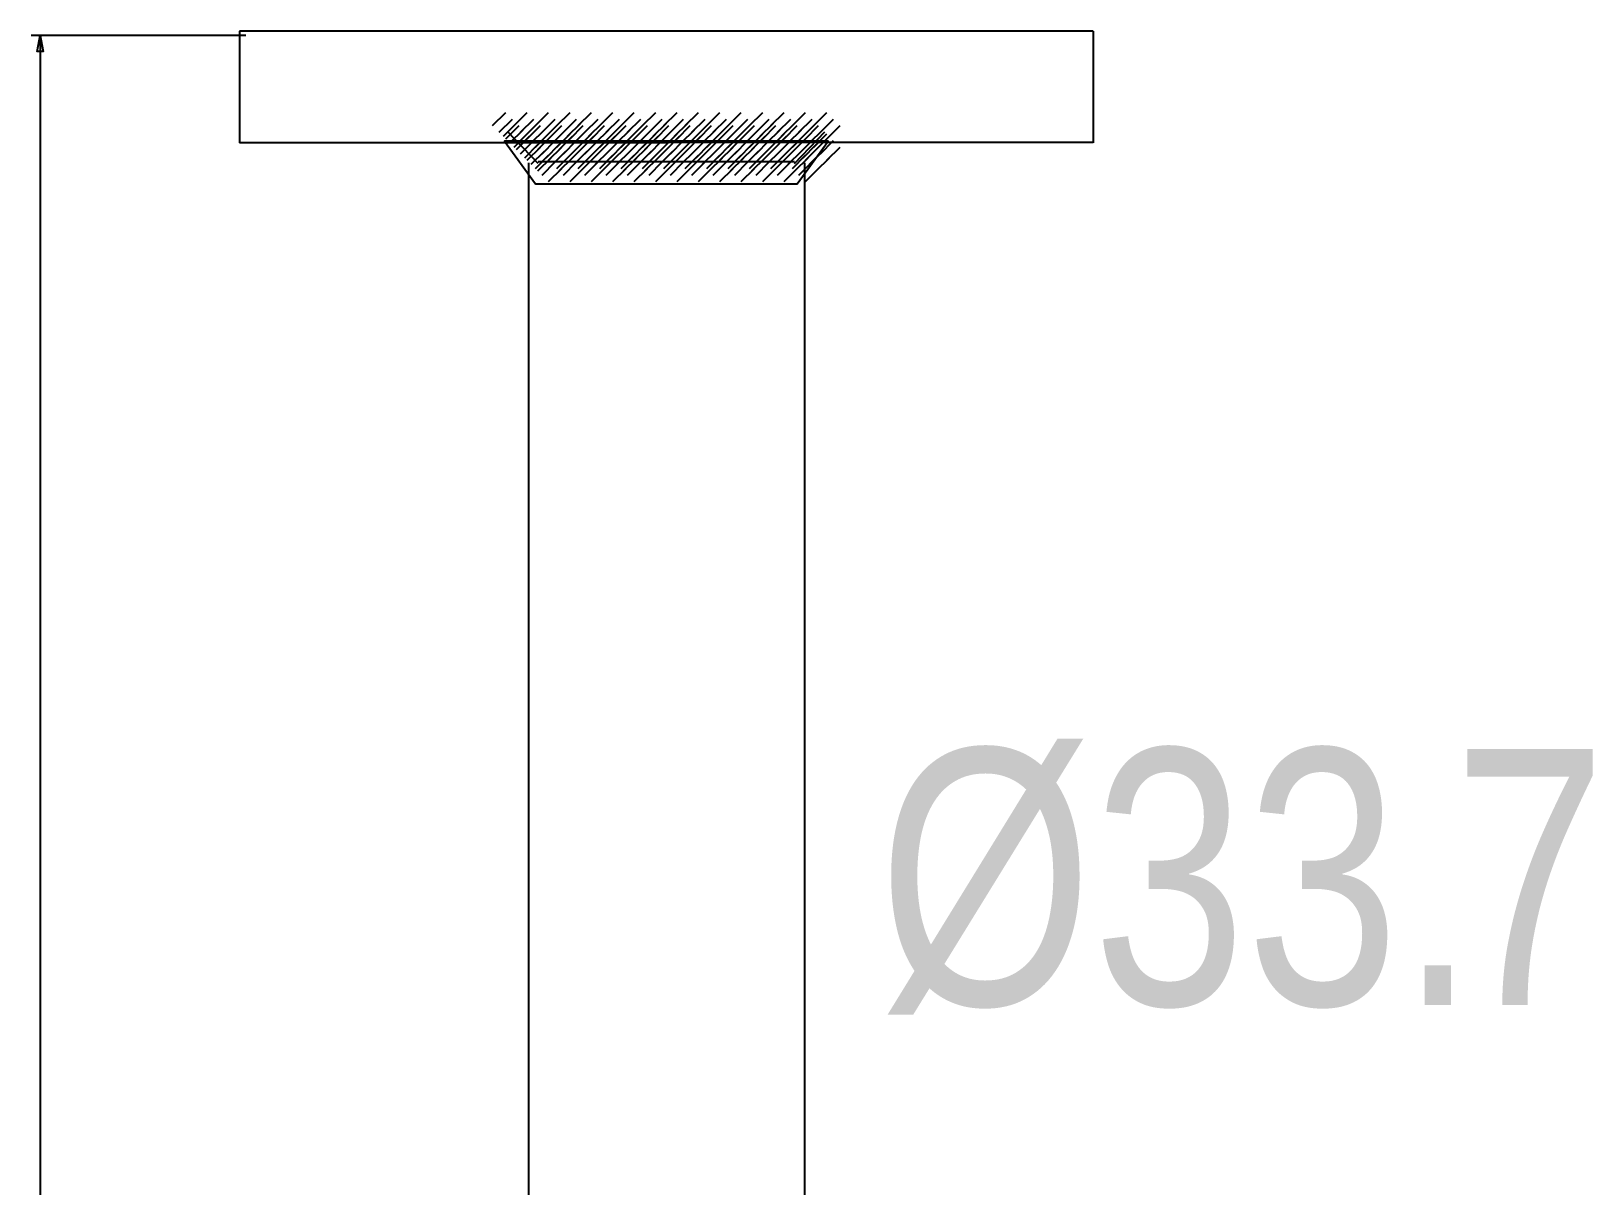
# Model space of a CAD drawing. Extents: x 0 to 141, y 5 to 251.
# Drawn here: x 75 to 112.92, y 32.87 to 60.9 of the extents above; entities that cross this region are included whole.
import ezdxf

# ---------------------------------------------------------------- set-up
doc = ezdxf.new("R2010")
doc.units = 0
doc.layers.add('LIVELLO_1', color=160, linetype='Continuous')
doc.styles.add('STD', font='txt')

# ---------------------------------------------------------------- blocks, each defined once
blk = doc.blocks.new('AI9-BLK319')
at = {"layer": 'LIVELLO_1', "color": 7}
for p, q in [((3.059675, -0.277502), (3.379208, 0.042891)), ((3.21815, -0.437699), (3.539233, -0.115583)), ((3.379208, -0.595829), (3.697707, -0.277502))]:
    blk.add_line(p, q, dxfattribs=at)
blk = doc.blocks.new('AI9-BLK318')
at = {"layer": 'LIVELLO_1', "color": 7}
blk.add_blockref('AI9-BLK319', (0, 0), dxfattribs=at)
blk = doc.blocks.new('AI9-BLK317')
at = {"layer": 'LIVELLO_1', "color": 7}
for p, q in [((3.255357, -0.145728), (3.57644, 0.174322)), ((3.415382, -0.305924), (3.734914, 0.012747)), ((3.57644, -0.466121), (3.8958, -0.145728))]:
    blk.add_line(p, q, dxfattribs=at)
blk = doc.blocks.new('AI9-BLK316')
at = {"layer": 'LIVELLO_1', "color": 7}
blk.add_blockref('AI9-BLK317', (0, 0), dxfattribs=at)
blk = doc.blocks.new('AI9-BLK315')
at = {"layer": 'LIVELLO_1', "color": 7}
for p, q in [((3.38627, 0.015847), (3.705803, 0.334519)), ((3.545606, -0.146072), (3.865828, 0.176044)), ((3.705803, -0.304546), (4.025163, 0.015847))]:
    blk.add_line(p, q, dxfattribs=at)
blk = doc.blocks.new('AI9-BLK314')
at = {"layer": 'LIVELLO_1', "color": 7}
blk.add_blockref('AI9-BLK315', (0, 0), dxfattribs=at)
blk = doc.blocks.new('AI9-BLK311')
at = {"layer": 'LIVELLO_1', "color": 7}
for p, q in [((2.538088, -0.277502), (2.859171, 0.042891)), ((2.698974, -0.437699), (3.018507, -0.115583)), ((2.859171, -0.595829), (3.178531, -0.277502))]:
    blk.add_line(p, q, dxfattribs=at)
blk = doc.blocks.new('AI9-BLK310')
at = {"layer": 'LIVELLO_1', "color": 7}
blk.add_blockref('AI9-BLK311', (0, 0), dxfattribs=at)
blk = doc.blocks.new('AI9-BLK309')
at = {"layer": 'LIVELLO_1', "color": 7}
for p, q in [((2.798537, -0.145728), (3.117898, 0.174322)), ((2.959423, -0.305924), (3.278956, 0.012747)), ((3.117898, -0.466121), (3.43898, -0.145728))]:
    blk.add_line(p, q, dxfattribs=at)
blk = doc.blocks.new('AI9-BLK308')
at = {"layer": 'LIVELLO_1', "color": 7}
blk.add_blockref('AI9-BLK309', (0, 0), dxfattribs=at)
blk = doc.blocks.new('AI9-BLK307')
at = {"layer": 'LIVELLO_1', "color": 7}
for p, q in [((3.059675, 0.015847), (3.379208, 0.334519)), ((3.21815, -0.146072), (3.539233, 0.176044)), ((3.379208, -0.304546), (3.697707, 0.015847))]:
    blk.add_line(p, q, dxfattribs=at)
blk = doc.blocks.new('AI9-BLK306')
at = {"layer": 'LIVELLO_1', "color": 7}
blk.add_blockref('AI9-BLK307', (0, 0), dxfattribs=at)
blk = doc.blocks.new('AI9-BLK305')
at = {"layer": 'LIVELLO_1', "color": 7}
for p, q in [((3.255357, 0.161919), (3.57644, 0.481969)), ((3.415382, 0.001723), (3.734914, 0.321772)), ((3.57644, -0.158474), (3.8958, 0.161919))]:
    blk.add_line(p, q, dxfattribs=at)
blk = doc.blocks.new('AI9-BLK304')
at = {"layer": 'LIVELLO_1', "color": 7}
blk.add_blockref('AI9-BLK305', (0, 0), dxfattribs=at)
blk = doc.blocks.new('AI9-BLK303')
at = {"layer": 'LIVELLO_1', "color": 7}
for p, q in [((3.38627, 0.291455), (3.705803, 0.611849)), ((3.545606, 0.132981), (3.865828, 0.451652)), ((3.705803, -0.028939), (4.025163, 0.291455))]:
    blk.add_line(p, q, dxfattribs=at)
blk = doc.blocks.new('AI9-BLK302')
at = {"layer": 'LIVELLO_1', "color": 7}
blk.add_blockref('AI9-BLK303', (0, 0), dxfattribs=at)
blk = doc.blocks.new('AI9-BLK301')
at = {"layer": 'LIVELLO_1', "color": 7}
for p, q in [((2.018912, -0.277502), (2.339995, 0.042891)), ((2.179109, -0.437699), (2.498469, -0.115583)), ((2.339995, -0.595829), (2.659355, -0.277502))]:
    blk.add_line(p, q, dxfattribs=at)
blk = doc.blocks.new('AI9-BLK300')
at = {"layer": 'LIVELLO_1', "color": 7}
blk.add_blockref('AI9-BLK301', (0, 0), dxfattribs=at)
blk = doc.blocks.new('AI9-BLK299')
at = {"layer": 'LIVELLO_1', "color": 7}
for p, q in [((2.279361, -0.145728), (2.598722, 0.174322)), ((2.439386, -0.305924), (2.758919, 0.012747)), ((2.598722, -0.466121), (2.919805, -0.145728))]:
    blk.add_line(p, q, dxfattribs=at)
blk = doc.blocks.new('AI9-BLK298')
at = {"layer": 'LIVELLO_1', "color": 7}
blk.add_blockref('AI9-BLK299', (0, 0), dxfattribs=at)
blk = doc.blocks.new('AI9-BLK297')
at = {"layer": 'LIVELLO_1', "color": 7}
for p, q in [((2.538088, 0.015847), (2.859171, 0.334519)), ((2.698974, -0.146072), (3.018507, 0.176044)), ((2.859171, -0.304546), (3.178531, 0.015847))]:
    blk.add_line(p, q, dxfattribs=at)
blk = doc.blocks.new('AI9-BLK296')
at = {"layer": 'LIVELLO_1', "color": 7}
blk.add_blockref('AI9-BLK297', (0, 0), dxfattribs=at)
blk = doc.blocks.new('AI9-BLK295')
at = {"layer": 'LIVELLO_1', "color": 7}
for p, q in [((2.798537, 0.161919), (3.117898, 0.481969)), ((2.959423, 0.001723), (3.278956, 0.321772)), ((3.117898, -0.158474), (3.43898, 0.161919))]:
    blk.add_line(p, q, dxfattribs=at)
blk = doc.blocks.new('AI9-BLK294')
at = {"layer": 'LIVELLO_1', "color": 7}
blk.add_blockref('AI9-BLK295', (0, 0), dxfattribs=at)
blk = doc.blocks.new('AI9-BLK293')
at = {"layer": 'LIVELLO_1', "color": 7}
for p, q in [((3.059675, 0.291455), (3.379208, 0.611849)), ((3.21815, 0.132981), (3.539233, 0.451652)), ((3.379208, -0.028939), (3.697707, 0.291455))]:
    blk.add_line(p, q, dxfattribs=at)
blk = doc.blocks.new('AI9-BLK292')
at = {"layer": 'LIVELLO_1', "color": 7}
blk.add_blockref('AI9-BLK293', (0, 0), dxfattribs=at)
blk = doc.blocks.new('AI9-BLK291')
at = {"layer": 'LIVELLO_1', "color": 7}
for p, q in [((1.498875, -0.277502), (1.818235, 0.042891)), ((1.659933, -0.437699), (1.979293, -0.115583)), ((1.818235, -0.595829), (2.13949, -0.277502))]:
    blk.add_line(p, q, dxfattribs=at)
blk = doc.blocks.new('AI9-BLK290')
at = {"layer": 'LIVELLO_1', "color": 7}
blk.add_blockref('AI9-BLK291', (0, 0), dxfattribs=at)
blk = doc.blocks.new('AI9-BLK289')
at = {"layer": 'LIVELLO_1', "color": 7}
for p, q in [((1.760185, -0.145728), (2.078684, 0.174322)), ((1.91866, -0.305924), (2.239743, 0.012747)), ((2.078684, -0.466121), (2.398217, -0.145728))]:
    blk.add_line(p, q, dxfattribs=at)
blk = doc.blocks.new('AI9-BLK288')
at = {"layer": 'LIVELLO_1', "color": 7}
blk.add_blockref('AI9-BLK289', (0, 0), dxfattribs=at)
blk = doc.blocks.new('AI9-BLK287')
at = {"layer": 'LIVELLO_1', "color": 7}
for p, q in [((2.018912, 0.015847), (2.339995, 0.334519)), ((2.179109, -0.146072), (2.498469, 0.176044)), ((2.339995, -0.304546), (2.659355, 0.015847))]:
    blk.add_line(p, q, dxfattribs=at)
blk = doc.blocks.new('AI9-BLK286')
at = {"layer": 'LIVELLO_1', "color": 7}
blk.add_blockref('AI9-BLK287', (0, 0), dxfattribs=at)
blk = doc.blocks.new('AI9-BLK285')
at = {"layer": 'LIVELLO_1', "color": 7}
for p, q in [((2.279361, 0.161919), (2.598722, 0.481969)), ((2.439386, 0.001723), (2.758919, 0.321772)), ((2.598722, -0.158474), (2.919805, 0.161919))]:
    blk.add_line(p, q, dxfattribs=at)
blk = doc.blocks.new('AI9-BLK284')
at = {"layer": 'LIVELLO_1', "color": 7}
blk.add_blockref('AI9-BLK285', (0, 0), dxfattribs=at)
blk = doc.blocks.new('AI9-BLK283')
at = {"layer": 'LIVELLO_1', "color": 7}
for p, q in [((2.538088, 0.291455), (2.859171, 0.611849)), ((2.698974, 0.132981), (3.018507, 0.451652)), ((2.859171, -0.028939), (3.178531, 0.291455))]:
    blk.add_line(p, q, dxfattribs=at)
blk = doc.blocks.new('AI9-BLK282')
at = {"layer": 'LIVELLO_1', "color": 7}
blk.add_blockref('AI9-BLK283', (0, 0), dxfattribs=at)
blk = doc.blocks.new('AI9-BLK281')
at = {"layer": 'LIVELLO_1', "color": 7}
for p, q in [((0.979699, -0.277502), (1.299232, 0.042891)), ((1.139896, -0.437699), (1.459256, -0.115583)), ((1.299232, -0.595829), (1.620315, -0.277502))]:
    blk.add_line(p, q, dxfattribs=at)
blk = doc.blocks.new('AI9-BLK280')
at = {"layer": 'LIVELLO_1', "color": 7}
blk.add_blockref('AI9-BLK281', (0, 0), dxfattribs=at)
blk = doc.blocks.new('AI9-BLK279')
at = {"layer": 'LIVELLO_1', "color": 7}
for p, q in [((1.238426, -0.145728), (1.559509, 0.174322)), ((1.399484, -0.305924), (1.717983, 0.012747)), ((1.559509, -0.466121), (1.879041, -0.145728))]:
    blk.add_line(p, q, dxfattribs=at)
blk = doc.blocks.new('AI9-BLK278')
at = {"layer": 'LIVELLO_1', "color": 7}
blk.add_blockref('AI9-BLK279', (0, 0), dxfattribs=at)
blk = doc.blocks.new('AI9-BLK277')
at = {"layer": 'LIVELLO_1', "color": 7}
for p, q in [((1.498875, 0.015847), (1.818235, 0.334519)), ((1.659933, -0.146072), (1.979293, 0.176044)), ((1.818235, -0.304546), (2.13949, 0.015847))]:
    blk.add_line(p, q, dxfattribs=at)
blk = doc.blocks.new('AI9-BLK276')
at = {"layer": 'LIVELLO_1', "color": 7}
blk.add_blockref('AI9-BLK277', (0, 0), dxfattribs=at)
blk = doc.blocks.new('AI9-BLK275')
at = {"layer": 'LIVELLO_1', "color": 7}
for p, q in [((1.760185, 0.161919), (2.078684, 0.481969)), ((1.91866, 0.001723), (2.239743, 0.321772)), ((2.078684, -0.158474), (2.398217, 0.161919))]:
    blk.add_line(p, q, dxfattribs=at)
blk = doc.blocks.new('AI9-BLK274')
at = {"layer": 'LIVELLO_1', "color": 7}
blk.add_blockref('AI9-BLK275', (0, 0), dxfattribs=at)
blk = doc.blocks.new('AI9-BLK273')
at = {"layer": 'LIVELLO_1', "color": 7}
for p, q in [((2.018912, 0.291455), (2.339995, 0.611849)), ((2.179109, 0.132981), (2.498469, 0.451652)), ((2.339995, -0.028939), (2.659355, 0.291455))]:
    blk.add_line(p, q, dxfattribs=at)
blk = doc.blocks.new('AI9-BLK272')
at = {"layer": 'LIVELLO_1', "color": 7}
blk.add_blockref('AI9-BLK273', (0, 0), dxfattribs=at)
blk = doc.blocks.new('AI9-BLK271')
at = {"layer": 'LIVELLO_1', "color": 7}
for p, q in [((0.459662, -0.277502), (0.779194, 0.042891)), ((0.618998, -0.437699), (0.94008, -0.115583)), ((0.779194, -0.595829), (1.098555, -0.277502))]:
    blk.add_line(p, q, dxfattribs=at)
blk = doc.blocks.new('AI9-BLK270')
at = {"layer": 'LIVELLO_1', "color": 7}
blk.add_blockref('AI9-BLK271', (0, 0), dxfattribs=at)
blk = doc.blocks.new('AI9-BLK269')
at = {"layer": 'LIVELLO_1', "color": 7}
for p, q in [((0.71925, -0.145728), (1.040333, 0.174322)), ((0.879447, -0.305924), (1.198807, 0.012747)), ((1.040333, -0.466121), (1.359004, -0.145728))]:
    blk.add_line(p, q, dxfattribs=at)
blk = doc.blocks.new('AI9-BLK268')
at = {"layer": 'LIVELLO_1', "color": 7}
blk.add_blockref('AI9-BLK269', (0, 0), dxfattribs=at)
blk = doc.blocks.new('AI9-BLK267')
at = {"layer": 'LIVELLO_1', "color": 7}
for p, q in [((0.979699, 0.015847), (1.299232, 0.334519)), ((1.139896, -0.146072), (1.459256, 0.176044)), ((1.299232, -0.304546), (1.620315, 0.015847))]:
    blk.add_line(p, q, dxfattribs=at)
blk = doc.blocks.new('AI9-BLK266')
at = {"layer": 'LIVELLO_1', "color": 7}
blk.add_blockref('AI9-BLK267', (0, 0), dxfattribs=at)
blk = doc.blocks.new('AI9-BLK265')
at = {"layer": 'LIVELLO_1', "color": 7}
for p, q in [((1.238426, 0.161919), (1.559509, 0.481969)), ((1.399484, 0.001723), (1.717983, 0.321772)), ((1.559509, -0.158474), (1.879041, 0.161919))]:
    blk.add_line(p, q, dxfattribs=at)
blk = doc.blocks.new('AI9-BLK264')
at = {"layer": 'LIVELLO_1', "color": 7}
blk.add_blockref('AI9-BLK265', (0, 0), dxfattribs=at)
blk = doc.blocks.new('AI9-BLK263')
at = {"layer": 'LIVELLO_1', "color": 7}
for p, q in [((1.498875, 0.291455), (1.818235, 0.611849)), ((1.659933, 0.132981), (1.979293, 0.451652)), ((1.818235, -0.028939), (2.13949, 0.291455))]:
    blk.add_line(p, q, dxfattribs=at)
blk = doc.blocks.new('AI9-BLK262')
at = {"layer": 'LIVELLO_1', "color": 7}
blk.add_blockref('AI9-BLK263', (0, 0), dxfattribs=at)
blk = doc.blocks.new('AI9-BLK261')
at = {"layer": 'LIVELLO_1', "color": 7}
for p, q in [((-0.061064, -0.277502), (0.260019, 0.042891)), ((0.09896, -0.437699), (0.418493, -0.115583)), ((0.260019, -0.595829), (0.579379, -0.277502))]:
    blk.add_line(p, q, dxfattribs=at)
blk = doc.blocks.new('AI9-BLK260')
at = {"layer": 'LIVELLO_1', "color": 7}
blk.add_blockref('AI9-BLK261', (0, 0), dxfattribs=at)
blk = doc.blocks.new('AI9-BLK259')
at = {"layer": 'LIVELLO_1', "color": 7}
for p, q in [((0.199213, -0.145728), (0.518745, 0.174322)), ((0.360271, -0.305924), (0.67877, 0.012747)), ((0.518745, -0.466121), (0.839828, -0.145728))]:
    blk.add_line(p, q, dxfattribs=at)
blk = doc.blocks.new('AI9-BLK258')
at = {"layer": 'LIVELLO_1', "color": 7}
blk.add_blockref('AI9-BLK259', (0, 0), dxfattribs=at)
blk = doc.blocks.new('AI9-BLK257')
at = {"layer": 'LIVELLO_1', "color": 7}
for p, q in [((0.459662, 0.015847), (0.779194, 0.334519)), ((0.618998, -0.146072), (0.94008, 0.176044)), ((0.779194, -0.304546), (1.098555, 0.015847))]:
    blk.add_line(p, q, dxfattribs=at)
blk = doc.blocks.new('AI9-BLK256')
at = {"layer": 'LIVELLO_1', "color": 7}
blk.add_blockref('AI9-BLK257', (0, 0), dxfattribs=at)
blk = doc.blocks.new('AI9-BLK255')
at = {"layer": 'LIVELLO_1', "color": 7}
for p, q in [((0.71925, 0.161919), (1.040333, 0.481969)), ((0.879447, 0.001723), (1.198807, 0.321772)), ((1.040333, -0.158474), (1.359004, 0.161919))]:
    blk.add_line(p, q, dxfattribs=at)
blk = doc.blocks.new('AI9-BLK254')
at = {"layer": 'LIVELLO_1', "color": 7}
blk.add_blockref('AI9-BLK255', (0, 0), dxfattribs=at)
blk = doc.blocks.new('AI9-BLK253')
at = {"layer": 'LIVELLO_1', "color": 7}
for p, q in [((0.979699, 0.291455), (1.299232, 0.611849)), ((1.139896, 0.132981), (1.459256, 0.451652)), ((1.299232, -0.028939), (1.620315, 0.291455))]:
    blk.add_line(p, q, dxfattribs=at)
blk = doc.blocks.new('AI9-BLK252')
at = {"layer": 'LIVELLO_1', "color": 7}
blk.add_blockref('AI9-BLK253', (0, 0), dxfattribs=at)
blk = doc.blocks.new('AI9-BLK251')
at = {"layer": 'LIVELLO_1', "color": 7}
for p, q in [((-0.581101, -0.277502), (-0.260019, 0.042891)), ((-0.420216, -0.437699), (-0.100683, -0.115583)), ((-0.260019, -0.595829), (0.059342, -0.277502))]:
    blk.add_line(p, q, dxfattribs=at)
blk = doc.blocks.new('AI9-BLK250')
at = {"layer": 'LIVELLO_1', "color": 7}
blk.add_blockref('AI9-BLK251', (0, 0), dxfattribs=at)
blk = doc.blocks.new('AI9-BLK249')
at = {"layer": 'LIVELLO_1', "color": 7}
for p, q in [((-0.319791, -0.145728), (-0.000431, 0.174322)), ((-0.159766, -0.305924), (0.159594, 0.012747)), ((-0.000431, -0.466121), (0.320652, -0.145728))]:
    blk.add_line(p, q, dxfattribs=at)
blk = doc.blocks.new('AI9-BLK248')
at = {"layer": 'LIVELLO_1', "color": 7}
blk.add_blockref('AI9-BLK249', (0, 0), dxfattribs=at)
blk = doc.blocks.new('AI9-BLK247')
at = {"layer": 'LIVELLO_1', "color": 7}
for p, q in [((-0.061064, 0.015847), (0.260019, 0.334519)), ((0.09896, -0.146072), (0.418493, 0.176044)), ((0.260019, -0.304546), (0.579379, 0.015847))]:
    blk.add_line(p, q, dxfattribs=at)
blk = doc.blocks.new('AI9-BLK246')
at = {"layer": 'LIVELLO_1', "color": 7}
blk.add_blockref('AI9-BLK247', (0, 0), dxfattribs=at)
blk = doc.blocks.new('AI9-BLK245')
at = {"layer": 'LIVELLO_1', "color": 7}
for p, q in [((0.199213, 0.161919), (0.518745, 0.481969)), ((0.360271, 0.001723), (0.67877, 0.321772)), ((0.518745, -0.158474), (0.839828, 0.161919))]:
    blk.add_line(p, q, dxfattribs=at)
blk = doc.blocks.new('AI9-BLK244')
at = {"layer": 'LIVELLO_1', "color": 7}
blk.add_blockref('AI9-BLK245', (0, 0), dxfattribs=at)
blk = doc.blocks.new('AI9-BLK243')
at = {"layer": 'LIVELLO_1', "color": 7}
for p, q in [((0.459662, 0.291455), (0.779194, 0.611849)), ((0.618998, 0.132981), (0.94008, 0.451652)), ((0.779194, -0.028939), (1.098555, 0.291455))]:
    blk.add_line(p, q, dxfattribs=at)
blk = doc.blocks.new('AI9-BLK242')
at = {"layer": 'LIVELLO_1', "color": 7}
blk.add_blockref('AI9-BLK243', (0, 0), dxfattribs=at)
blk = doc.blocks.new('AI9-BLK241')
at = {"layer": 'LIVELLO_1', "color": 7}
for p, q in [((-1.100277, -0.277502), (-0.780917, 0.042891)), ((-0.940253, -0.437699), (-0.62072, -0.115583)), ((-0.780917, -0.595829), (-0.459834, -0.277502))]:
    blk.add_line(p, q, dxfattribs=at)
blk = doc.blocks.new('AI9-BLK240')
at = {"layer": 'LIVELLO_1', "color": 7}
blk.add_blockref('AI9-BLK241', (0, 0), dxfattribs=at)
blk = doc.blocks.new('AI9-BLK239')
at = {"layer": 'LIVELLO_1', "color": 7}
for p, q in [((-0.839828, -0.145728), (-0.520468, 0.174322)), ((-0.680665, -0.305924), (-0.35941, 0.012747)), ((-0.520468, -0.466121), (-0.201107, -0.145728))]:
    blk.add_line(p, q, dxfattribs=at)
blk = doc.blocks.new('AI9-BLK238')
at = {"layer": 'LIVELLO_1', "color": 7}
blk.add_blockref('AI9-BLK239', (0, 0), dxfattribs=at)
blk = doc.blocks.new('AI9-BLK237')
at = {"layer": 'LIVELLO_1', "color": 7}
for p, q in [((-0.581101, 0.015847), (-0.260019, 0.334519)), ((-0.420216, -0.146072), (-0.100683, 0.176044)), ((-0.260019, -0.304546), (0.059342, 0.015847))]:
    blk.add_line(p, q, dxfattribs=at)
blk = doc.blocks.new('AI9-BLK236')
at = {"layer": 'LIVELLO_1', "color": 7}
blk.add_blockref('AI9-BLK237', (0, 0), dxfattribs=at)
blk = doc.blocks.new('AI9-BLK235')
at = {"layer": 'LIVELLO_1', "color": 7}
for p, q in [((-0.319791, 0.161919), (-0.000431, 0.481969)), ((-0.159766, 0.001723), (0.159594, 0.321772)), ((-0.000431, -0.158474), (0.320652, 0.161919))]:
    blk.add_line(p, q, dxfattribs=at)
blk = doc.blocks.new('AI9-BLK234')
at = {"layer": 'LIVELLO_1', "color": 7}
blk.add_blockref('AI9-BLK235', (0, 0), dxfattribs=at)
blk = doc.blocks.new('AI9-BLK233')
at = {"layer": 'LIVELLO_1', "color": 7}
for p, q in [((-0.061064, 0.291455), (0.260019, 0.611849)), ((0.09896, 0.132981), (0.418493, 0.451652)), ((0.260019, -0.028939), (0.579379, 0.291455))]:
    blk.add_line(p, q, dxfattribs=at)
blk = doc.blocks.new('AI9-BLK232')
at = {"layer": 'LIVELLO_1', "color": 7}
blk.add_blockref('AI9-BLK233', (0, 0), dxfattribs=at)
blk = doc.blocks.new('AI9-BLK231')
at = {"layer": 'LIVELLO_1', "color": 7}
for p, q in [((-1.619453, -0.277502), (-1.300954, 0.042891)), ((-1.459256, -0.437699), (-1.139896, -0.115583)), ((-1.300954, -0.595829), (-0.979699, -0.277502))]:
    blk.add_line(p, q, dxfattribs=at)
blk = doc.blocks.new('AI9-BLK230')
at = {"layer": 'LIVELLO_1', "color": 7}
blk.add_blockref('AI9-BLK231', (0, 0), dxfattribs=at)
blk = doc.blocks.new('AI9-BLK229')
at = {"layer": 'LIVELLO_1', "color": 7}
for p, q in [((-1.359004, -0.145728), (-1.039644, 0.174322)), ((-1.20053, -0.305924), (-0.879447, 0.012747)), ((-1.039644, -0.466121), (-0.720283, -0.145728))]:
    blk.add_line(p, q, dxfattribs=at)
blk = doc.blocks.new('AI9-BLK228')
at = {"layer": 'LIVELLO_1', "color": 7}
blk.add_blockref('AI9-BLK229', (0, 0), dxfattribs=at)
blk = doc.blocks.new('AI9-BLK227')
at = {"layer": 'LIVELLO_1', "color": 7}
for p, q in [((-1.100277, 0.015847), (-0.780917, 0.334519)), ((-0.940253, -0.146072), (-0.62072, 0.176044)), ((-0.780917, -0.304546), (-0.459834, 0.015847))]:
    blk.add_line(p, q, dxfattribs=at)
blk = doc.blocks.new('AI9-BLK226')
at = {"layer": 'LIVELLO_1', "color": 7}
blk.add_blockref('AI9-BLK227', (0, 0), dxfattribs=at)
blk = doc.blocks.new('AI9-BLK225')
at = {"layer": 'LIVELLO_1', "color": 7}
for p, q in [((-0.839828, 0.161919), (-0.520468, 0.481969)), ((-0.680665, 0.001723), (-0.35941, 0.321772)), ((-0.520468, -0.158474), (-0.201107, 0.161919))]:
    blk.add_line(p, q, dxfattribs=at)
blk = doc.blocks.new('AI9-BLK224')
at = {"layer": 'LIVELLO_1', "color": 7}
blk.add_blockref('AI9-BLK225', (0, 0), dxfattribs=at)
blk = doc.blocks.new('AI9-BLK223')
at = {"layer": 'LIVELLO_1', "color": 7}
for p, q in [((-0.581101, 0.291455), (-0.260019, 0.611849)), ((-0.420216, 0.132981), (-0.100683, 0.451652)), ((-0.260019, -0.028939), (0.059342, 0.291455))]:
    blk.add_line(p, q, dxfattribs=at)
blk = doc.blocks.new('AI9-BLK222')
at = {"layer": 'LIVELLO_1', "color": 7}
blk.add_blockref('AI9-BLK223', (0, 0), dxfattribs=at)
blk = doc.blocks.new('AI9-BLK221')
at = {"layer": 'LIVELLO_1', "color": 7}
for p, q in [((-2.13949, -0.277502), (-1.82013, 0.042891)), ((-1.980155, -0.437699), (-1.659933, -0.115583)), ((-1.82013, -0.595829), (-1.500597, -0.277502))]:
    blk.add_line(p, q, dxfattribs=at)
blk = doc.blocks.new('AI9-BLK220')
at = {"layer": 'LIVELLO_1', "color": 7}
blk.add_blockref('AI9-BLK221', (0, 0), dxfattribs=at)
blk = doc.blocks.new('AI9-BLK219')
at = {"layer": 'LIVELLO_1', "color": 7}
for p, q in [((-1.880764, -0.145728), (-1.559681, 0.174322)), ((-1.719706, -0.305924), (-1.400345, 0.012747)), ((-1.559681, -0.466121), (-1.240148, -0.145728))]:
    blk.add_line(p, q, dxfattribs=at)
blk = doc.blocks.new('AI9-BLK218')
at = {"layer": 'LIVELLO_1', "color": 7}
blk.add_blockref('AI9-BLK219', (0, 0), dxfattribs=at)
blk = doc.blocks.new('AI9-BLK217')
at = {"layer": 'LIVELLO_1', "color": 7}
for p, q in [((-1.619453, 0.015847), (-1.300954, 0.334519)), ((-1.459256, -0.146072), (-1.139896, 0.176044)), ((-1.300954, -0.304546), (-0.979699, 0.015847))]:
    blk.add_line(p, q, dxfattribs=at)
blk = doc.blocks.new('AI9-BLK216')
at = {"layer": 'LIVELLO_1', "color": 7}
blk.add_blockref('AI9-BLK217', (0, 0), dxfattribs=at)
blk = doc.blocks.new('AI9-BLK215')
at = {"layer": 'LIVELLO_1', "color": 7}
for p, q in [((-1.359004, 0.161919), (-1.039644, 0.481969)), ((-1.20053, 0.001723), (-0.879447, 0.321772)), ((-1.039644, -0.158474), (-0.720283, 0.161919))]:
    blk.add_line(p, q, dxfattribs=at)
blk = doc.blocks.new('AI9-BLK214')
at = {"layer": 'LIVELLO_1', "color": 7}
blk.add_blockref('AI9-BLK215', (0, 0), dxfattribs=at)
blk = doc.blocks.new('AI9-BLK213')
at = {"layer": 'LIVELLO_1', "color": 7}
for p, q in [((-1.100277, 0.291455), (-0.780917, 0.611849)), ((-0.940253, 0.132981), (-0.62072, 0.451652)), ((-0.780917, -0.028939), (-0.459834, 0.291455))]:
    blk.add_line(p, q, dxfattribs=at)
blk = doc.blocks.new('AI9-BLK212')
at = {"layer": 'LIVELLO_1', "color": 7}
blk.add_blockref('AI9-BLK213', (0, 0), dxfattribs=at)
blk = doc.blocks.new('AI9-BLK211')
at = {"layer": 'LIVELLO_1', "color": 7}
for p, q in [((-2.658666, -0.277502), (-2.339134, 0.042891)), ((-2.500192, -0.437699), (-2.179109, -0.115583)), ((-2.339134, -0.595829), (-2.020635, -0.277502))]:
    blk.add_line(p, q, dxfattribs=at)
blk = doc.blocks.new('AI9-BLK210')
at = {"layer": 'LIVELLO_1', "color": 7}
blk.add_blockref('AI9-BLK211', (0, 0), dxfattribs=at)
blk = doc.blocks.new('AI9-BLK209')
at = {"layer": 'LIVELLO_1', "color": 7}
for p, q in [((-2.39994, -0.145728), (-2.080407, 0.174322)), ((-2.239743, -0.305924), (-1.920382, 0.012747)), ((-2.080407, -0.466121), (-1.759324, -0.145728))]:
    blk.add_line(p, q, dxfattribs=at)
blk = doc.blocks.new('AI9-BLK208')
at = {"layer": 'LIVELLO_1', "color": 7}
blk.add_blockref('AI9-BLK209', (0, 0), dxfattribs=at)
blk = doc.blocks.new('AI9-BLK207')
at = {"layer": 'LIVELLO_1', "color": 7}
for p, q in [((-2.13949, 0.015847), (-1.82013, 0.334519)), ((-1.980155, -0.146072), (-1.659933, 0.176044)), ((-1.82013, -0.304546), (-1.500597, 0.015847))]:
    blk.add_line(p, q, dxfattribs=at)
blk = doc.blocks.new('AI9-BLK206')
at = {"layer": 'LIVELLO_1', "color": 7}
blk.add_blockref('AI9-BLK207', (0, 0), dxfattribs=at)
blk = doc.blocks.new('AI9-BLK205')
at = {"layer": 'LIVELLO_1', "color": 7}
for p, q in [((-1.880764, 0.161919), (-1.559681, 0.481969)), ((-1.719706, 0.001723), (-1.400345, 0.321772)), ((-1.559681, -0.158474), (-1.240148, 0.161919))]:
    blk.add_line(p, q, dxfattribs=at)
blk = doc.blocks.new('AI9-BLK204')
at = {"layer": 'LIVELLO_1', "color": 7}
blk.add_blockref('AI9-BLK205', (0, 0), dxfattribs=at)
blk = doc.blocks.new('AI9-BLK203')
at = {"layer": 'LIVELLO_1', "color": 7}
for p, q in [((-1.619453, 0.291455), (-1.300954, 0.611849)), ((-1.459256, 0.132981), (-1.139896, 0.451652)), ((-1.300954, -0.028939), (-0.979699, 0.291455))]:
    blk.add_line(p, q, dxfattribs=at)
blk = doc.blocks.new('AI9-BLK202')
at = {"layer": 'LIVELLO_1', "color": 7}
blk.add_blockref('AI9-BLK203', (0, 0), dxfattribs=at)
blk = doc.blocks.new('AI9-BLK201')
at = {"layer": 'LIVELLO_1', "color": 7}
for p, q in [((-3.180254, -0.277502), (-2.859171, 0.042891)), ((-3.019368, -0.437699), (-2.700007, -0.115583)), ((-2.859171, -0.595829), (-2.539811, -0.277502))]:
    blk.add_line(p, q, dxfattribs=at)
blk = doc.blocks.new('AI9-BLK200')
at = {"layer": 'LIVELLO_1', "color": 7}
blk.add_blockref('AI9-BLK201', (0, 0), dxfattribs=at)
blk = doc.blocks.new('AI9-BLK199')
at = {"layer": 'LIVELLO_1', "color": 7}
for p, q in [((-2.919977, -0.145728), (-2.600444, 0.174322)), ((-2.758919, -0.305924), (-2.439558, 0.012747)), ((-2.600444, -0.466121), (-2.279361, -0.145728))]:
    blk.add_line(p, q, dxfattribs=at)
blk = doc.blocks.new('AI9-BLK198')
at = {"layer": 'LIVELLO_1', "color": 7}
blk.add_blockref('AI9-BLK199', (0, 0), dxfattribs=at)
blk = doc.blocks.new('AI9-BLK197')
at = {"layer": 'LIVELLO_1', "color": 7}
for p, q in [((-2.658666, 0.015847), (-2.339134, 0.334519)), ((-2.500192, -0.146072), (-2.179109, 0.176044)), ((-2.339134, -0.304546), (-2.020635, 0.015847))]:
    blk.add_line(p, q, dxfattribs=at)
blk = doc.blocks.new('AI9-BLK196')
at = {"layer": 'LIVELLO_1', "color": 7}
blk.add_blockref('AI9-BLK197', (0, 0), dxfattribs=at)
blk = doc.blocks.new('AI9-BLK195')
at = {"layer": 'LIVELLO_1', "color": 7}
for p, q in [((-2.39994, 0.161919), (-2.080407, 0.481969)), ((-2.239743, 0.001723), (-1.920382, 0.321772)), ((-2.080407, -0.158474), (-1.759324, 0.161919))]:
    blk.add_line(p, q, dxfattribs=at)
blk = doc.blocks.new('AI9-BLK194')
at = {"layer": 'LIVELLO_1', "color": 7}
blk.add_blockref('AI9-BLK195', (0, 0), dxfattribs=at)
blk = doc.blocks.new('AI9-BLK193')
at = {"layer": 'LIVELLO_1', "color": 7}
for p, q in [((-2.13949, 0.291455), (-1.82013, 0.611849)), ((-1.980155, 0.132981), (-1.659933, 0.451652)), ((-1.82013, -0.028939), (-1.500597, 0.291455))]:
    blk.add_line(p, q, dxfattribs=at)
blk = doc.blocks.new('AI9-BLK192')
at = {"layer": 'LIVELLO_1', "color": 7}
blk.add_blockref('AI9-BLK193', (0, 0), dxfattribs=at)
blk = doc.blocks.new('AI9-BLK191')
at = {"layer": 'LIVELLO_1', "color": 7}
for p, q in [((-3.439153, -0.145728), (-3.11962, 0.174322)), ((-3.280678, -0.305924), (-2.959595, 0.012747)), ((-3.11962, -0.466121), (-2.80026, -0.145728))]:
    blk.add_line(p, q, dxfattribs=at)
blk = doc.blocks.new('AI9-BLK190')
at = {"layer": 'LIVELLO_1', "color": 7}
blk.add_blockref('AI9-BLK191', (0, 0), dxfattribs=at)
blk = doc.blocks.new('AI9-BLK189')
at = {"layer": 'LIVELLO_1', "color": 7}
for p, q in [((-3.180254, 0.015847), (-2.859171, 0.334519)), ((-3.019368, -0.146072), (-2.700007, 0.176044)), ((-2.859171, -0.304546), (-2.539811, 0.015847))]:
    blk.add_line(p, q, dxfattribs=at)
blk = doc.blocks.new('AI9-BLK188')
at = {"layer": 'LIVELLO_1', "color": 7}
blk.add_blockref('AI9-BLK189', (0, 0), dxfattribs=at)
blk = doc.blocks.new('AI9-BLK187')
at = {"layer": 'LIVELLO_1', "color": 7}
for p, q in [((-2.919977, 0.161919), (-2.600444, 0.481969)), ((-2.758919, 0.001723), (-2.439558, 0.321772)), ((-2.600444, -0.158474), (-2.279361, 0.161919))]:
    blk.add_line(p, q, dxfattribs=at)
blk = doc.blocks.new('AI9-BLK186')
at = {"layer": 'LIVELLO_1', "color": 7}
blk.add_blockref('AI9-BLK187', (0, 0), dxfattribs=at)
blk = doc.blocks.new('AI9-BLK185')
at = {"layer": 'LIVELLO_1', "color": 7}
for p, q in [((-2.658666, 0.291455), (-2.339134, 0.611849)), ((-2.500192, 0.132981), (-2.179109, 0.451652)), ((-2.339134, -0.028939), (-2.020635, 0.291455))]:
    blk.add_line(p, q, dxfattribs=at)
blk = doc.blocks.new('AI9-BLK184')
at = {"layer": 'LIVELLO_1', "color": 7}
blk.add_blockref('AI9-BLK185', (0, 0), dxfattribs=at)
blk = doc.blocks.new('AI9-BLK183')
at = {"layer": 'LIVELLO_1', "color": 7}
for p, q in [((-3.69943, 0.015847), (-3.378347, 0.334519)), ((-3.539405, -0.146072), (-3.219872, 0.176044)), ((-3.378347, -0.304546), (-3.058986, 0.015847))]:
    blk.add_line(p, q, dxfattribs=at)
blk = doc.blocks.new('AI9-BLK182')
at = {"layer": 'LIVELLO_1', "color": 7}
blk.add_blockref('AI9-BLK183', (0, 0), dxfattribs=at)
blk = doc.blocks.new('AI9-BLK181')
at = {"layer": 'LIVELLO_1', "color": 7}
for p, q in [((-3.439153, 0.161919), (-3.11962, 0.481969)), ((-3.280678, 0.001723), (-2.959595, 0.321772)), ((-3.11962, -0.158474), (-2.80026, 0.161919))]:
    blk.add_line(p, q, dxfattribs=at)
blk = doc.blocks.new('AI9-BLK180')
at = {"layer": 'LIVELLO_1', "color": 7}
blk.add_blockref('AI9-BLK181', (0, 0), dxfattribs=at)
blk = doc.blocks.new('AI9-BLK179')
at = {"layer": 'LIVELLO_1', "color": 7}
for p, q in [((-3.180254, 0.291455), (-2.859171, 0.611849)), ((-3.019368, 0.132981), (-2.700007, 0.451652)), ((-2.859171, -0.028939), (-2.539811, 0.291455))]:
    blk.add_line(p, q, dxfattribs=at)
blk = doc.blocks.new('AI9-BLK178')
at = {"layer": 'LIVELLO_1', "color": 7}
blk.add_blockref('AI9-BLK179', (0, 0), dxfattribs=at)
blk = doc.blocks.new('AI9-BLK177')
at = {"layer": 'LIVELLO_1', "color": 7}
for p, q in [((-3.895456, 0.161919), (-3.576784, 0.481969)), ((-3.736981, 0.001723), (-3.415898, 0.321772)), ((-3.576784, -0.158474), (-3.257424, 0.161919))]:
    blk.add_line(p, q, dxfattribs=at)
blk = doc.blocks.new('AI9-BLK176')
at = {"layer": 'LIVELLO_1', "color": 7}
blk.add_blockref('AI9-BLK177', (0, 0), dxfattribs=at)
blk = doc.blocks.new('AI9-BLK175')
at = {"layer": 'LIVELLO_1', "color": 7}
for p, q in [((-3.69943, 0.291455), (-3.378347, 0.611849)), ((-3.539405, 0.132981), (-3.219872, 0.451652)), ((-3.378347, -0.028939), (-3.058986, 0.291455))]:
    blk.add_line(p, q, dxfattribs=at)
blk = doc.blocks.new('AI9-BLK174')
at = {"layer": 'LIVELLO_1', "color": 7}
blk.add_blockref('AI9-BLK175', (0, 0), dxfattribs=at)
blk = doc.blocks.new('AI9-BLK173')
at = {"layer": 'LIVELLO_1', "color": 7}
for p, q in [((-4.026025, 0.291455), (-3.706664, 0.611849)), ((-3.865139, 0.132981), (-3.545606, 0.451652)), ((-3.706664, -0.028939), (-3.385581, 0.291455))]:
    blk.add_line(p, q, dxfattribs=at)
blk = doc.blocks.new('AI9-BLK172')
at = {"layer": 'LIVELLO_1', "color": 7}
blk.add_blockref('AI9-BLK173', (0, 0), dxfattribs=at)
blk = doc.blocks.new('AI9-BLK1')
at = {"layer": 'LIVELLO_1', "color": 7}
for p, q in [((9.98, -66.143), (4.772, -66.143)), ((4.99, -66.143), (4.99, -110.763)), ((9.832, -66.04), (9.832, -68.754)), ((30.558, -66.04), (30.558, -68.754)), ((17.084, -69.255), (16.346, -68.483)), ((23.306, -69.255), (24.046, -68.483)), ((20.195, -68.754), (9.832, -68.754)), ((30.558, -68.746), (20.195, -68.746)), ((16.844, -69.236), (16.844, -109.121)), ((23.306, -69.209), (17.084, -69.209)), ((23.547, -69.236), (23.547, -109.121))]:
    blk.add_line(p, q, dxfattribs=at)
for points in [[(4.99, -66.143), (5.059, -66.531), (4.919, -66.531), (4.99, -66.143)], [(30.558, -66.04), (20.195, -66.04), (9.832, -66.04)]]:
    blk.add_lwpolyline(points, dxfattribs=at)
blk.add_lwpolyline([(20.195, -68.707), (16.266, -68.707), (17.02, -69.747), (23.37, -69.747), (24.125, -68.707)], close=True, dxfattribs=at)
for name, p in [('AI9-BLK172', (20.002, -68.624)), ('AI9-BLK174', (20.195, -68.624)), ('AI9-BLK178', (20.195, -68.624)), ('AI9-BLK184', (20.195, -68.624)), ('AI9-BLK192', (20.195, -68.624)), ('AI9-BLK202', (20.195, -68.624)), ('AI9-BLK212', (20.195, -68.624)), ('AI9-BLK222', (20.195, -68.624)), ('AI9-BLK232', (20.195, -68.624)), ('AI9-BLK242', (20.195, -68.624)), ('AI9-BLK252', (20.195, -68.624)), ('AI9-BLK262', (20.195, -68.624)), ('AI9-BLK272', (20.195, -68.624)), ('AI9-BLK282', (20.195, -68.624)), ('AI9-BLK292', (20.195, -68.624)), ('AI9-BLK302', (20.388, -68.624)), ('AI9-BLK176', (20.132, -68.754)), ('AI9-BLK182', (20.195, -68.868)), ('AI9-BLK180', (20.195, -68.754)), ('AI9-BLK188', (20.195, -68.868)), ('AI9-BLK186', (20.195, -68.754)), ('AI9-BLK196', (20.195, -68.868)), ('AI9-BLK194', (20.195, -68.754)), ('AI9-BLK206', (20.195, -68.868)), ('AI9-BLK204', (20.195, -68.754)), ('AI9-BLK216', (20.195, -68.868)), ('AI9-BLK214', (20.195, -68.754)), ('AI9-BLK226', (20.195, -68.868)), ('AI9-BLK224', (20.195, -68.754)), ('AI9-BLK236', (20.195, -68.868)), ('AI9-BLK234', (20.195, -68.754)), ('AI9-BLK246', (20.195, -68.868)), ('AI9-BLK244', (20.195, -68.754)), ('AI9-BLK256', (20.195, -68.868)), ('AI9-BLK254', (20.195, -68.754)), ('AI9-BLK266', (20.195, -68.868)), ('AI9-BLK264', (20.195, -68.754)), ('AI9-BLK276', (20.195, -68.868)), ('AI9-BLK274', (20.195, -68.754)), ('AI9-BLK286', (20.195, -68.868)), ('AI9-BLK284', (20.195, -68.754)), ('AI9-BLK296', (20.195, -68.868)), ('AI9-BLK294', (20.195, -68.754)), ('AI9-BLK306', (20.195, -68.868)), ('AI9-BLK304', (20.258, -68.754)), ('AI9-BLK314', (20.388, -68.868)), ('AI9-BLK190', (20.195, -68.966)), ('AI9-BLK198', (20.195, -68.966)), ('AI9-BLK208', (20.195, -68.966)), ('AI9-BLK218', (20.195, -68.966)), ('AI9-BLK228', (20.195, -68.966)), ('AI9-BLK238', (20.195, -68.966)), ('AI9-BLK248', (20.195, -68.966)), ('AI9-BLK258', (20.195, -68.966)), ('AI9-BLK268', (20.195, -68.966)), ('AI9-BLK278', (20.195, -68.966)), ('AI9-BLK288', (20.195, -68.966)), ('AI9-BLK298', (20.195, -68.966)), ('AI9-BLK308', (20.195, -68.966)), ('AI9-BLK316', (20.258, -68.966)), ('AI9-BLK200', (20.195, -69.095)), ('AI9-BLK210', (20.195, -69.095)), ('AI9-BLK220', (20.195, -69.095)), ('AI9-BLK230', (20.195, -69.095)), ('AI9-BLK240', (20.195, -69.095)), ('AI9-BLK250', (20.195, -69.095)), ('AI9-BLK260', (20.195, -69.095)), ('AI9-BLK270', (20.195, -69.095)), ('AI9-BLK280', (20.195, -69.095)), ('AI9-BLK290', (20.195, -69.095)), ('AI9-BLK300', (20.195, -69.095)), ('AI9-BLK310', (20.195, -69.095)), ('AI9-BLK318', (20.195, -69.095))]:
    blk.add_blockref(name, p, dxfattribs=at)
at = {"layer": 'LIVELLO_1', "color": 7, "char_height": 6.21945, "attachment_point": 1, "style": 'STD'}
for s, insert in [('\\fArial Narrow|b0|i0;\\H6.2195;\\W0.94;\\C7;Ø33.', (25.335, -83.47)), ('\\fArial Narrow|b0|i0;\\H6.2195;\\W0.94;\\C7;7', (39.3, -83.47))]:
    blk.add_mtext(s, dxfattribs=dict(at, insert=insert))

msp = doc.modelspace()

# ---------------------------------------------------------------- block references
at = {"layer": 'LIVELLO_1', "color": 7}
msp.add_blockref('AI9-BLK1', (70.228444, 126.944965), dxfattribs=at)

doc.saveas('drawing.dxf')
